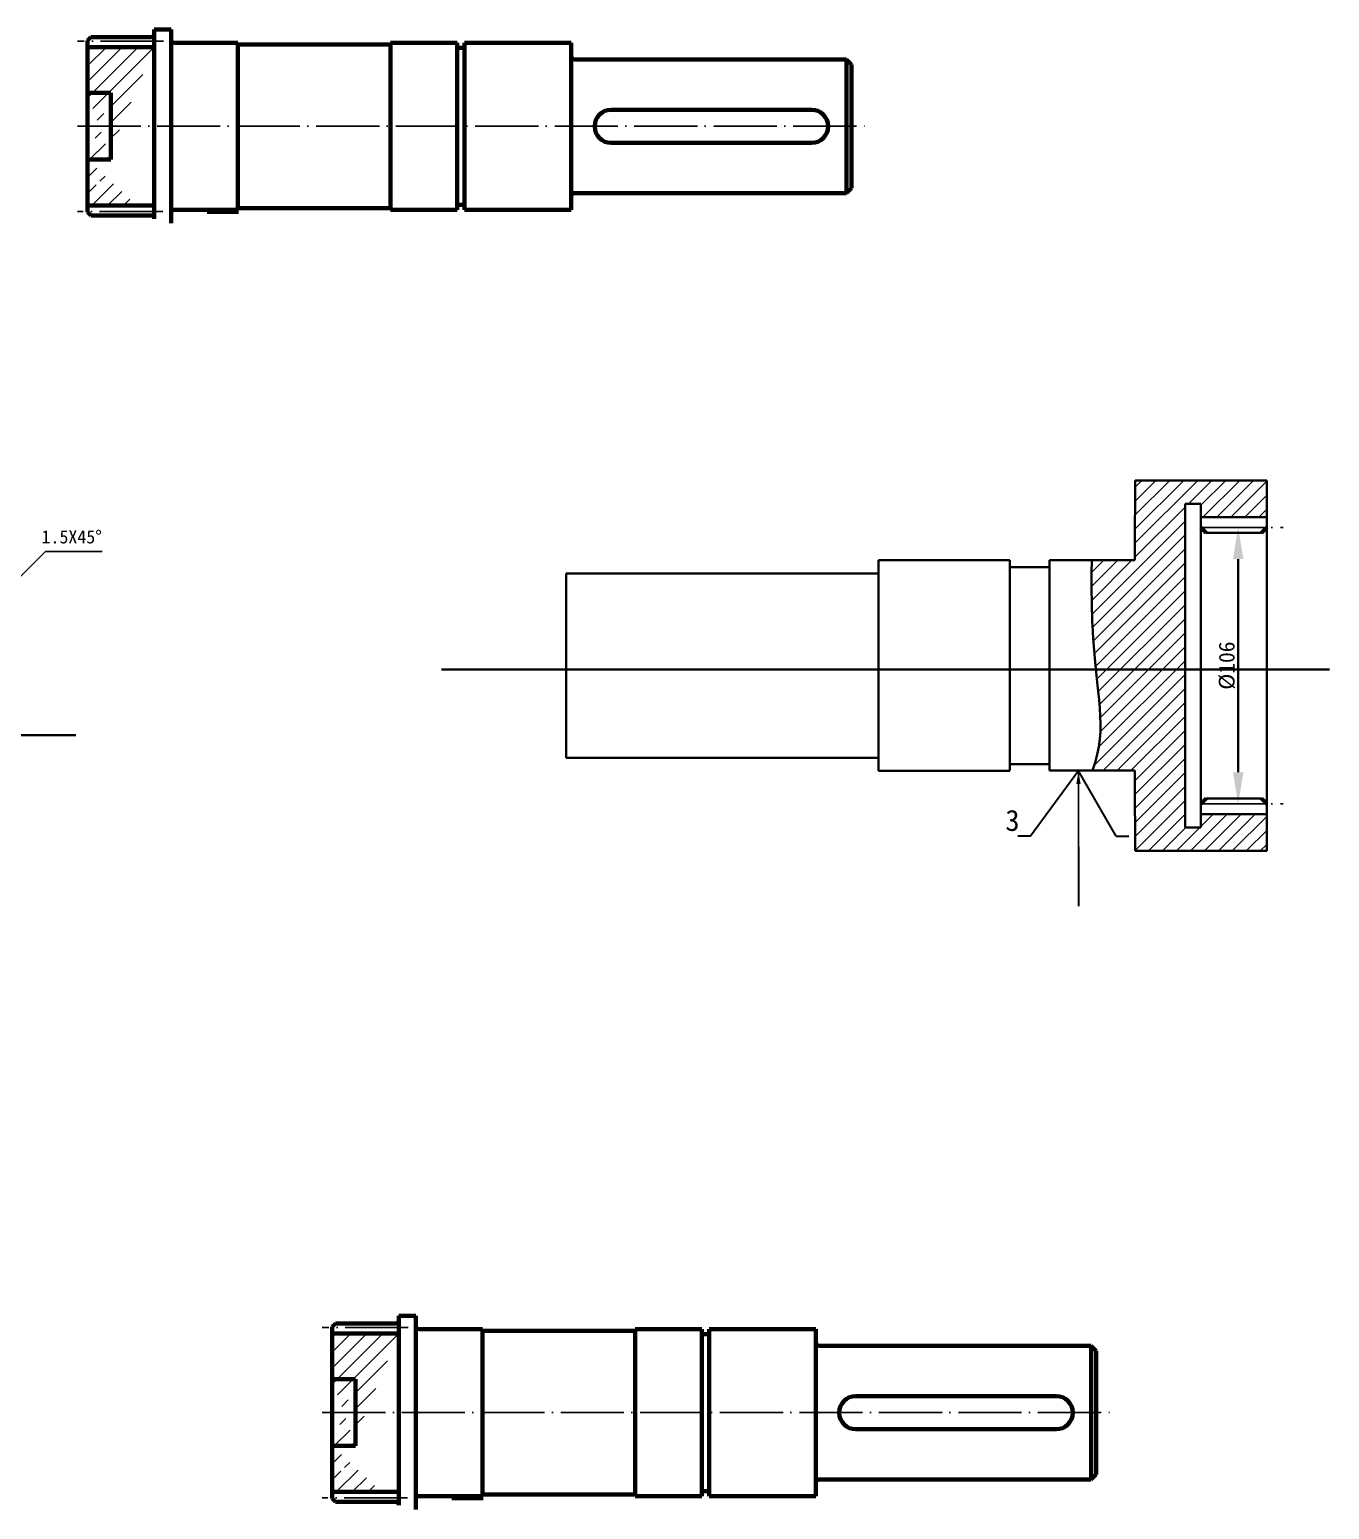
# Model space of a CAD drawing. Header units: millimetres. Extents: x -768 to 1998, y -1210 to -137.
# Drawn here: x -370.5 to -123.7, y -859.9 to -578.9 of the extents above; entities that cross this region are included whole.
import ezdxf

# ---------------------------------------------------------------- set-up
doc = ezdxf.new("R2010")
doc.units = ezdxf.units.MM
doc.header["$LTSCALE"] = 0.5
doc.header["$MEASUREMENT"] = 0
doc.linetypes.add('ACAD_ISO04W100', pattern=[30, 24, -3, 0, -3])
for name, color, linetype, lineweight in [('cu', 7, 'Continuous', 70), ('pou', 7, 'Continuous', 30), ('xi', 7, 'Continuous', 35), ('粗实线', 7, 'Continuous', 70)]:
    doc.layers.add(name, color=color, linetype=linetype, lineweight=lineweight)
for name, color, linetype in [('中心线', 255, 'ACAD_ISO04W100'), ('剖面线', 2, 'Continuous'), ('尺寸标注', 255, 'Continuous')]:
    doc.layers.add(name, color=color, linetype=linetype)
doc.styles.get("Standard").update_dxf_attribs({"font": '', "height": 2.5})
doc.styles.get('Standard').set_extended_font_data('SimSun')
doc.dimstyles.new('ISO-25', dxfattribs={"dimtxt": 2.5, "dimasz": 2.5, "dimexe": 1.25, "dimexo": 0.625, "dimtad": 1, "dimdsep": 46, "dimtxsty": 'Standard', "dimcen": 2.5, "dimadec": 0, "dimazin": 0, "dimtp": 0.5, "dimtm": 0.3, "dimtfac": 1, "dimtmove": 0, "dimatfit": 3, "dimfxl": 1, "dimarcsym": 0})
doc.dimstyles.new('zhijingbiaozhu', dxfattribs={"dimtxt": 4, "dimasz": 4, "dimexe": 1.25, "dimexo": 0.625, "dimtad": 1, "dimtxsty": 'Standard', "dimcen": 2.5, "dimadec": 0, "dimazin": 0, "dimtfac": 1, "dimtmove": 0, "dimatfit": 3, "dimfxl": 1, "dimarcsym": 0})

msp = doc.modelspace()

# ---------------------------------------------------------------- hatches: boundary and pattern name
at = {"layer": '剖面线'}
h = msp.add_hatch(dxfattribs=at)
h.set_pattern_fill('ANSI31', color=256, scale=0.675523)
h.set_pattern_definition([(45, (-416.931, -728.1243), (-1.516593, 1.516593), [])])
edge = h.paths.add_edge_path()
edge.add_line((-359.51022, -582.20721), (-346.84416, -582.23085))
edge.add_line((-359.51022, -612.29366), (-350.16841, -612.29366))
edge.add_line((-359.51022, -603.58346), (-359.51022, -612.29366))
edge.add_line((-355.07811, -603.58346), (-359.51022, -603.58346))
edge.add_line((-355.07811, -590.9174), (-355.07811, -603.58346))
edge.add_line((-359.51022, -590.9174), (-355.07811, -590.9174))
edge.add_line((-359.51022, -582.20721), (-359.51022, -590.9174))
h = msp.add_hatch(dxfattribs=at)
h.set_pattern_fill('ANSI31', color=256, scale=0.675523)
h.set_pattern_definition([(45, (-370.4742, -972.3722), (-1.516593, 1.516593), [])])
edge = h.paths.add_edge_path()
edge.add_line((-313.05334, -826.45517), (-300.38728, -826.47882))
edge.add_line((-313.05334, -856.54162), (-303.71153, -856.54162))
edge.add_line((-313.05334, -847.83143), (-313.05334, -856.54162))
edge.add_line((-308.62123, -847.83143), (-313.05334, -847.83143))
edge.add_line((-308.62123, -835.16537), (-308.62123, -847.83143))
edge.add_line((-313.05334, -835.16537), (-308.62123, -835.16537))
edge.add_line((-313.05334, -826.45517), (-313.05334, -835.16537))
at = {"layer": '尺寸标注'}
h = msp.add_hatch(dxfattribs=at)
h.set_pattern_fill('ANSI31', color=256, scale=15, style=0)
h.set_pattern_definition([(45, (-1793.3316, -110.9215), (-1.3258252, 1.3258252), [])])
edge = h.paths.add_edge_path()
edge.add_line((-151.09683, -668.93768), (-148.09683, -668.93768))
edge.add_line((-148.09683, -668.93768), (-148.09683, -671.46336))
edge.add_line((-148.09683, -671.46336), (-135.59683, -671.4622))
edge.add_line((-135.59683, -671.4622), (-135.59683, -664.4876))
edge.add_line((-135.59683, -664.4876), (-148.09683, -664.4876))
edge.add_line((-148.09683, -664.4876), (-156.84683, -664.4876))
edge.add_line((-156.84683, -664.4876), (-160.59683, -664.4876))
edge.add_line((-160.59683, -664.4876), (-160.62128, -677.7237))
edge.add_line((-160.62128, -677.7237), (-160.62128, -679.65905))
edge.add_line((-160.62128, -679.65905), (-161.37128, -679.65905))
edge.add_line((-161.37128, -679.65905), (-168.81699, -679.65905))
edge.add_spline(control_points=[(-168.81699, -679.65905), (-168.88728, -683.92615), (-168.82546, -691.64302), (-168.33699, -697.40872), (-168.1114, -699.65905)], knot_values=[44.480210993, 44.480210993, 44.480210993, 44.480210993, 59.463784443, 71.046357778, 71.046357778, 71.046357778, 71.046357778], degree=3, periodic=0)
edge.add_line((-168.1114, -699.65905), (-151.09683, -699.65905))
edge.add_line((-151.09683, -699.65905), (-151.09683, -668.93768))
edge = h.paths.add_edge_path()
edge.add_line((-151.09683, -699.65905), (-168.1114, -699.65905))
edge.add_spline(control_points=[(-168.1114, -699.65905), (-168.1114, -699.65905), (-168.1114, -699.65906), (-168.1114, -699.65906)], knot_values=[71.046357778, 71.046357778, 71.046357778, 71.046357778, 71.046374192, 71.046374192, 71.046374192, 71.046374192], degree=3, periodic=0)
edge.add_spline(control_points=[(-168.1114, -699.65906), (-167.82933, -702.47288), (-167.52753, -704.87477), (-167.33989, -707.07475)], knot_values=[71.046374192, 71.046374192, 71.046374192, 71.046374192, 85.529290867, 85.529290867, 85.529290867, 85.529290867], degree=3, periodic=0)
edge.add_spline(control_points=[(-167.33989, -707.07475), (-167.23357, -708.32126), (-167.1639, -709.50296), (-167.15524, -710.65804)], knot_values=[85.529290867, 85.529290867, 85.529290867, 85.529290867, 93.735386384, 93.735386384, 93.735386384, 93.735386384], degree=3, periodic=0)
edge.add_spline(control_points=[(-167.15524, -710.65804), (-167.1487, -711.52959), (-167.17689, -712.38598), (-167.25028, -713.24363)], knot_values=[93.735386384, 93.735386384, 93.735386384, 93.735386384, 99.927178723, 99.927178723, 99.927178723, 99.927178723], degree=3, periodic=0)
edge.add_spline(control_points=[(-167.25028, -713.24363), (-167.31594, -714.01099), (-167.41778, -714.77936), (-167.56329, -715.56049)], knot_values=[99.927178723, 99.927178723, 99.927178723, 99.927178723, 105.4671149, 105.4671149, 105.4671149, 105.4671149], degree=3, periodic=0)
edge.add_spline(control_points=[(-167.56329, -715.56049), (-167.67547, -716.16272), (-167.81361, -716.77253), (-167.98115, -717.39532)], knot_values=[105.4671149, 105.4671149, 105.4671149, 105.4671149, 109.738272844, 109.738272844, 109.738272844, 109.738272844], degree=3, periodic=0)
edge.add_spline(control_points=[(-167.98115, -717.39532), (-168.17401, -718.11225), (-168.40582, -718.84637), (-168.68182, -719.6059)], knot_values=[109.738272844, 109.738272844, 109.738272844, 109.738272844, 114.655087278, 114.655087278, 114.655087278, 114.655087278], degree=3, periodic=0)
edge.add_line((-168.68182, -719.6059), (-161.37128, -719.6059))
edge.add_line((-161.37128, -719.6059), (-160.62128, -719.6059))
edge.add_line((-160.62128, -719.6059), (-160.62128, -721.5944))
edge.add_line((-160.62128, -721.5944), (-160.59683, -734.8305))
edge.add_line((-160.59683, -734.8305), (-153.09683, -734.8305))
edge.add_line((-153.09683, -734.8305), (-148.09683, -734.8305))
edge.add_line((-148.09683, -734.8305), (-135.59683, -734.8305))
edge.add_line((-135.59683, -734.8305), (-135.59683, -727.8559))
edge.add_line((-135.59683, -727.8559), (-146.84683, -727.8559))
edge.add_line((-146.84683, -727.8559), (-148.09683, -727.8559))
edge.add_line((-148.09683, -727.8559), (-148.09683, -730.38042))
edge.add_line((-148.09683, -730.38042), (-151.09683, -730.38042))
edge.add_line((-151.09683, -730.38042), (-151.09683, -699.65905))

# ---------------------------------------------------------------- linework, layer by layer
at = {"layer": 'cu'}
for p, q in [((-148.09683, -673.42261), (-147.098, -674.42145)), ((-135.59683, -673.42261), (-136.59566, -674.42145)), ((-148.09683, -725.89549), (-147.098, -724.89665)), ((-135.59683, -725.89549), (-136.59566, -724.89665))]:
    msp.add_line(p, q, dxfattribs=at)
at = {"layer": 'pou'}
for p, q in [((-171.34172, -719.65905), (-180.43805, -732.06749)), ((-164.17536, -732.07148), (-171.34172, -719.65905)), ((-180.43805, -732.06749), (-182.83805, -732.06749)), ((-164.17536, -732.07148), (-161.77536, -732.07147)), ((-171.3417, -734.06505), (-171.34167, -745.32836))]:
    msp.add_line(p, q, dxfattribs=at)
at = {"layer": 'xi'}
for p, q in [((-160.59683, -664.4876), (-160.62128, -677.7237)), ((-153.09683, -664.4876), (-160.59683, -664.4876)), ((-148.09683, -668.93768), (-151.09683, -668.93768)), ((-151.09683, -668.93768), (-151.09683, -730.38042)), ((-148.09683, -671.4622), (-148.09683, -673.67261)), ((-135.59946, -671.4622), (-148.09683, -671.46336)), ((-135.59683, -673.7376), (-135.59683, -671.4622)), ((-148.09683, -674.42145), (-148.09683, -673.67261)), ((-135.59683, -674.42145), (-135.59683, -673.7376)), ((-148.09683, -724.89665), (-148.09683, -674.42145)), ((-147.098, -674.42145), (-136.59566, -674.42145)), ((-135.59683, -724.89665), (-135.59683, -674.42145)), ((-209.34683, -719.65905), (-209.34683, -679.65905)), ((-209.34683, -679.65905), (-184.34683, -679.65905)), ((-176.84683, -679.65905), (-161.37128, -679.65905)), ((-161.37128, -679.65905), (-160.62128, -679.65905)), ((-160.62128, -677.7237), (-160.62128, -679.65905)), ((-141.01191, -679.42261), (-141.01191, -719.89549)), ((-209.34683, -719.65905), (-184.34683, -719.65905)), ((-176.84683, -719.6059), (-161.37128, -719.6059)), ((-160.62128, -719.6059), (-161.37128, -719.6059)), ((-160.62128, -721.5944), (-160.62128, -719.6059)), ((-160.59683, -734.8305), (-160.62128, -721.5944)), ((-148.09683, -725.64665), (-148.09683, -724.89665)), ((-147.098, -724.89665), (-136.59566, -724.89665)), ((-135.59683, -725.59386), (-135.59683, -724.89665)), ((-148.09683, -727.8559), (-148.09683, -725.64665)), ((-135.59683, -725.59386), (-135.59683, -727.8559)), ((-148.09683, -730.38042), (-151.09683, -730.38042)), ((-146.84683, -727.8559), (-148.09683, -727.8559)), ((-135.59683, -727.8559), (-146.84683, -727.8559)), ((-153.09683, -734.8305), (-160.59683, -734.8305))]:
    msp.add_line(p, q, dxfattribs=at)
at = {"layer": 'xi', "color": 0}
for p, q in [((-148.09683, -664.4876), (-156.84683, -664.4876)), ((-135.59683, -664.4876), (-148.09683, -664.4876)), ((-135.59683, -671.4622), (-135.59683, -664.4876)), ((-148.09683, -671.4622), (-148.09683, -668.93768)), ((-184.34683, -679.65905), (-184.34683, -699.65906)), ((-176.84683, -679.65905), (-176.84683, -699.65906)), ((-209.34683, -682.15906), (-268.59683, -682.15906)), ((-268.59683, -717.15906), (-268.59683, -682.15906)), ((-176.84683, -680.96221), (-184.34683, -680.96221)), ((-184.34683, -718.3559), (-184.34683, -699.65905)), ((-176.84683, -719.6059), (-176.84683, -699.65905)), ((-268.59683, -717.15906), (-209.34683, -717.15906)), ((-176.84683, -718.3559), (-184.34683, -718.3559)), ((-184.34683, -718.3559), (-184.34683, -719.6059)), ((-146.84683, -724.89665), (-147.098, -724.89665)), ((-148.09683, -727.8559), (-148.09683, -730.38042)), ((-135.59683, -727.8559), (-135.59683, -734.8305)), ((-148.09683, -734.8305), (-153.09683, -734.8305)), ((-135.59683, -734.8305), (-148.09683, -734.8305))]:
    msp.add_line(p, q, dxfattribs=at)
at = {"layer": 'xi', "color": 1}
for p, q in [((-123.68885, -700.39926), (-292.30899, -700.39926)), ((-361.75624, -712.86225), (-530.37638, -712.86225))]:
    msp.add_line(p, q, dxfattribs=at)
at = {"layer": 'xi'}
msp.add_open_spline([(-168.81699, -679.65905), (-168.88728, -683.92615), (-168.72398, -704.31037), (-165.58371, -711.08017), (-168.68182, -719.6059)], degree=3, knots=[44.480210993, 44.480210993, 44.480210993, 44.480210993, 59.463784443, 114.655087278, 114.655087278, 114.655087278, 114.655087278], dxfattribs=at)
for points in [[(-142.01191, -679.42261), (-140.01191, -679.42261), (-141.01191, -673.42261)], [(-142.01191, -719.89549), (-140.01191, -719.89549), (-141.01191, -725.89549)]]:
    msp.add_solid(points, dxfattribs=at)
at = {"layer": '中心线'}
for p, q in [((-345.08037, -581.11084), (-361.40506, -581.11084)), ((-361.40506, -597.25651), (-211.19844, -597.25651)), ((-345.24722, -613.41368), (-361.40506, -613.41368)), ((-148.09683, -673.42261), (-132.48239, -673.42261)), ((-148.09683, -725.89549), (-132.48239, -725.89549)), ((-298.62349, -825.3588), (-314.94818, -825.3588)), ((-314.94818, -841.50448), (-164.74156, -841.50448)), ((-298.79034, -857.66164), (-314.94818, -857.66164))]:
    msp.add_line(p, q, dxfattribs=at)
at = {"layer": '粗实线'}
for p, q in [((-359.51022, -580.97978), (-358.87861, -580.34817)), ((-359.51022, -581.11084), (-359.51022, -580.97978)), ((-359.51022, -581.11084), (-359.51022, -582.20721)), ((-358.87861, -580.34817), (-347.51968, -580.34817)), ((-346.84416, -578.89512), (-346.84416, -579.67265)), ((-346.84416, -578.89512), (-343.66245, -578.89512)), ((-346.84416, -579.67265), (-346.84416, -612.29366)), ((-343.66245, -578.89512), (-343.66245, -580.74538)), ((-343.66245, -613.76765), (-343.66245, -580.74538)), ((-342.98692, -581.4209), (-330.99639, -581.4209)), ((-330.99639, -581.4209), (-330.99639, -613.09213)), ((-301.98267, -581.74245), (-301.98267, -581.4209)), ((-301.98267, -581.4209), (-289.31593, -581.4209)), ((-289.31593, -581.4209), (-289.31593, -612.15112)), ((-287.93381, -581.4209), (-287.93381, -613.09213)), ((-267.65393, -581.4209), (-287.93381, -581.4209)), ((-267.65393, -583.90277), (-267.65393, -581.4209)), ((-359.51022, -582.20721), (-359.51022, -590.9174)), ((-359.51022, -582.20721), (-346.84416, -582.23085)), ((-330.99639, -581.74245), (-301.98267, -581.74245)), ((-301.98267, -581.74245), (-301.98267, -613.09213)), ((-289.31593, -582.3619), (-287.93381, -582.3619)), ((-267.65393, -610.5981), (-267.65393, -583.90277)), ((-266.97841, -584.5783), (-215.39276, -584.5783)), ((-215.39276, -584.5783), (-215.39276, -609.92257)), ((-215.39276, -584.5783), (-214.4396, -585.54362)), ((-214.4396, -585.54362), (-214.4396, -608.98157)), ((-359.51022, -590.9174), (-355.07811, -590.9174)), ((-359.51022, -603.58346), (-359.51022, -590.9174)), ((-355.07811, -590.9174), (-355.07811, -603.58346)), ((-222.04126, -594.09912), (-260.0516, -594.09912)), ((-260.0516, -600.42607), (-222.04126, -600.42607)), ((-355.07811, -603.58346), (-359.51022, -603.58346)), ((-359.51022, -603.58346), (-359.51022, -612.29366)), ((-214.4396, -608.98157), (-215.39276, -609.92257)), ((-359.51022, -612.29366), (-350.16841, -612.29366)), ((-359.51022, -612.29366), (-359.51022, -613.54473)), ((-350.16841, -612.29366), (-346.84416, -612.29366)), ((-346.84416, -612.29366), (-346.84416, -614.84038)), ((-289.31593, -612.15112), (-289.31593, -613.09213)), ((-289.31593, -612.15112), (-287.93381, -612.15112)), ((-267.65393, -610.5981), (-267.65393, -613.09213)), ((-215.39276, -609.92257), (-266.97841, -609.92257)), ((-359.51022, -613.54473), (-358.87861, -614.16486)), ((-358.87861, -614.16486), (-347.51968, -614.16486)), ((-343.66245, -615.63007), (-343.66245, -613.76765)), ((-330.99639, -613.09213), (-342.98692, -613.09213)), ((-336.81129, -613.48528), (-330.82953, -613.48528)), ((-301.98267, -612.78274), (-330.99639, -612.78274)), ((-289.31593, -613.09213), (-301.98267, -613.09213)), ((-287.93381, -613.09213), (-267.65393, -613.09213)), ((-300.38728, -823.14308), (-300.38728, -823.92061)), ((-300.38728, -823.14308), (-297.20557, -823.14308)), ((-297.20557, -823.14308), (-297.20557, -824.99334)), ((-313.05334, -825.22775), (-312.42173, -824.59613)), ((-313.05334, -825.3588), (-313.05334, -825.22775)), ((-313.05334, -825.3588), (-313.05334, -826.45517)), ((-312.42173, -824.59613), (-301.0628, -824.59613)), ((-300.38728, -823.92061), (-300.38728, -856.54162)), ((-297.20557, -858.01561), (-297.20557, -824.99334)), ((-296.53004, -825.66886), (-284.53951, -825.66886)), ((-284.53951, -825.66886), (-284.53951, -857.34009)), ((-284.53951, -825.99041), (-255.52579, -825.99041)), ((-255.52579, -825.99041), (-255.52579, -825.66886)), ((-255.52579, -825.66886), (-242.85905, -825.66886)), ((-255.52579, -825.99041), (-255.52579, -857.34009)), ((-242.85905, -825.66886), (-242.85905, -856.39909)), ((-241.47693, -825.66886), (-241.47693, -857.34009)), ((-221.19705, -825.66886), (-241.47693, -825.66886)), ((-221.19705, -828.15074), (-221.19705, -825.66886)), ((-313.05334, -826.45517), (-313.05334, -835.16537)), ((-313.05334, -826.45517), (-300.38728, -826.47882)), ((-242.85905, -826.60987), (-241.47693, -826.60987)), ((-221.19705, -854.84606), (-221.19705, -828.15074)), ((-220.52153, -828.82626), (-168.93588, -828.82626)), ((-168.93588, -828.82626), (-168.93588, -854.17054)), ((-168.93588, -828.82626), (-167.98272, -829.79158)), ((-167.98272, -829.79158), (-167.98272, -853.22953)), ((-313.05334, -835.16537), (-308.62123, -835.16537)), ((-313.05334, -847.83143), (-313.05334, -835.16537)), ((-308.62123, -835.16537), (-308.62123, -847.83143)), ((-175.58438, -838.34708), (-213.59472, -838.34708)), ((-213.59472, -844.67403), (-175.58438, -844.67403)), ((-308.62123, -847.83143), (-313.05334, -847.83143)), ((-313.05334, -847.83143), (-313.05334, -856.54162)), ((-168.93588, -854.17054), (-220.52153, -854.17054)), ((-167.98272, -853.22953), (-168.93588, -854.17054)), ((-313.05334, -856.54162), (-303.71153, -856.54162)), ((-313.05334, -856.54162), (-313.05334, -857.79269)), ((-303.71153, -856.54162), (-300.38728, -856.54162)), ((-300.38728, -856.54162), (-300.38728, -859.08835)), ((-242.85905, -856.39909), (-242.85905, -857.34009)), ((-242.85905, -856.39909), (-241.47693, -856.39909)), ((-221.19705, -854.84606), (-221.19705, -857.34009)), ((-313.05334, -857.79269), (-312.42173, -858.41282)), ((-312.42173, -858.41282), (-301.0628, -858.41282)), ((-297.20557, -859.87803), (-297.20557, -858.01561)), ((-284.53951, -857.34009), (-296.53004, -857.34009)), ((-290.35441, -857.73325), (-284.37265, -857.73325)), ((-255.52579, -857.0307), (-284.53951, -857.0307)), ((-242.85905, -857.34009), (-255.52579, -857.34009)), ((-241.47693, -857.34009), (-221.19705, -857.34009))]:
    msp.add_line(p, q, dxfattribs=at)
for centre, radius, start, end in [((-347.51968, -579.67265), 0.67552, 270, 0), ((-342.98692, -580.74538), 0.67552, 180, 270), ((-266.97841, -583.90277), 0.67552, 180, 270), ((-260.0516, -597.26259), 3.16347, 90, 270), ((-222.04126, -597.26259), 3.16347, 270, 90), ((-266.97841, -610.5981), 0.67552, 90, 180), ((-347.51968, -614.84038), 0.67552, 0, 90), ((-342.98692, -613.76765), 0.67552, 90, 180), ((-301.0628, -823.92061), 0.67552, 270, 0), ((-296.53004, -824.99334), 0.67552, 180, 270), ((-220.52153, -828.15074), 0.67552, 180, 270), ((-213.59472, -841.51056), 3.16347, 90, 270), ((-175.58438, -841.51056), 3.16347, 270, 90), ((-220.52153, -854.84606), 0.67552, 90, 180), ((-301.0628, -859.08835), 0.67552, 0, 90), ((-296.53004, -858.01561), 0.67552, 90, 180)]:
    msp.add_arc(centre, radius, start, end, dxfattribs=at)

# ---------------------------------------------------------------- texts
at = {"layer": 'pou', "insert": (-183.87357, -729.08401), "char_height": 4, "width": 14.4304336, "attachment_point": 5}
msp.add_mtext('3', dxfattribs=at)
at = {"layer": 'xi', "insert": (-362.52523, -675.22931), "char_height": 2.5, "width": 11.5692359, "attachment_point": 5}
msp.add_mtext('1.5X45%%D', dxfattribs=at)
at = {"layer": 'xi', "insert": (-143.13691, -699.65905), "char_height": 3, "attachment_point": 5, "rotation": 90}
msp.add_mtext('%%C106', dxfattribs=at)

# ---------------------------------------------------------------- leaders
at = {"layer": 'pou'}
msp.add_leader([(-171.34173, -719.65907), (-171.3417, -734.18756)], dimstyle='ISO-25', override={"dimgap": 0.625, "dimtad": 0}, dxfattribs=at)
at = {"layer": 'xi'}
msp.add_leader([(-376.12638, -686.62581), (-367.50474, -678.00417), (-356.74061, -678.00417)], dimstyle='zhijingbiaozhu', override={"dimgap": 0.625, "dimtad": 0}, dxfattribs=at)

doc.saveas('drawing.dxf')
